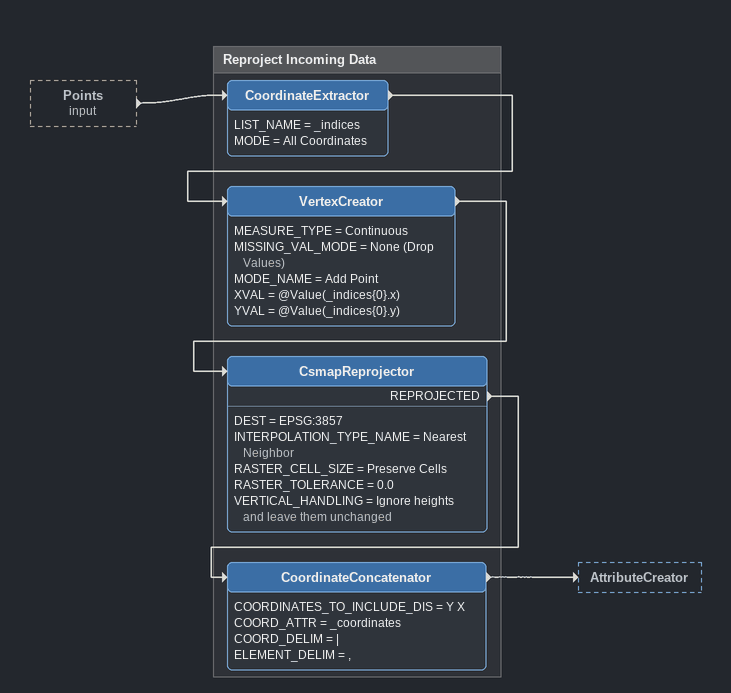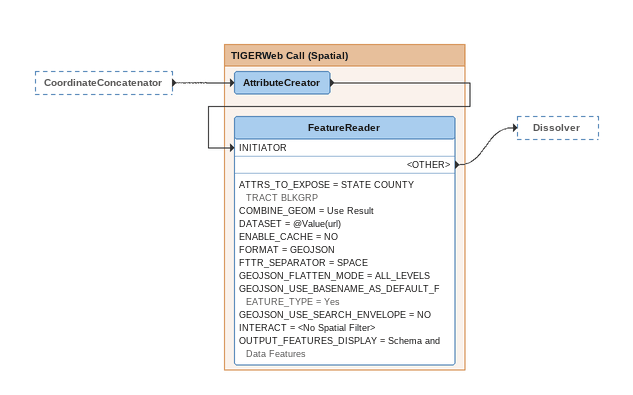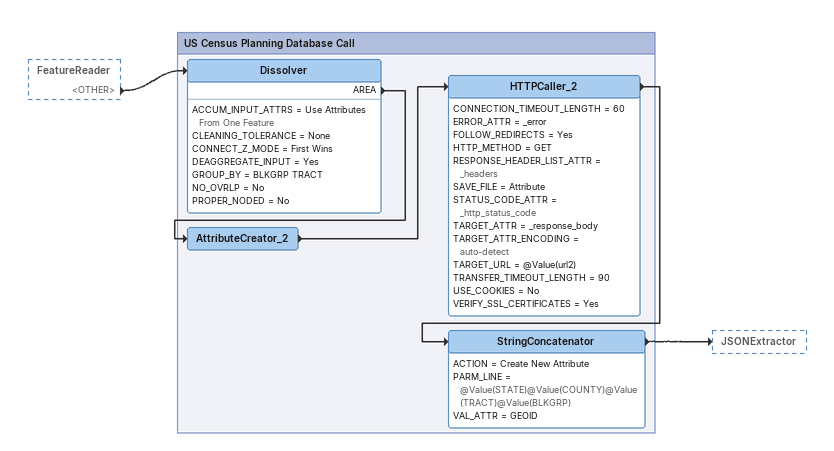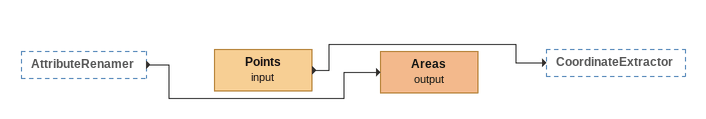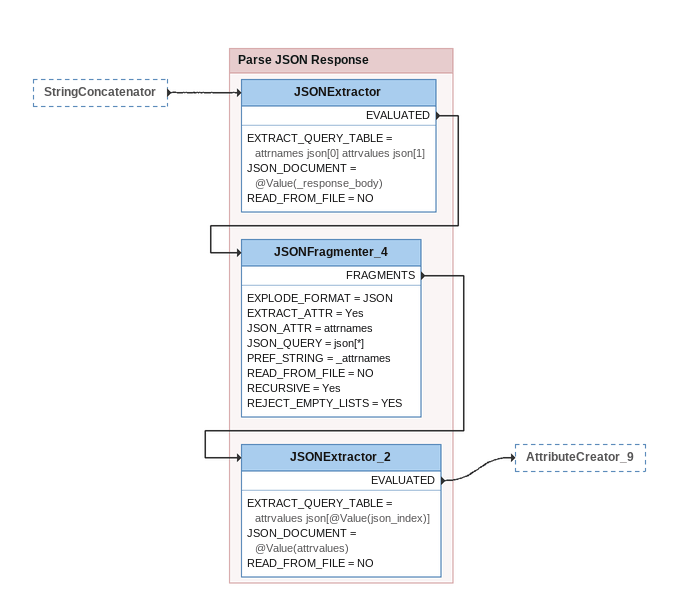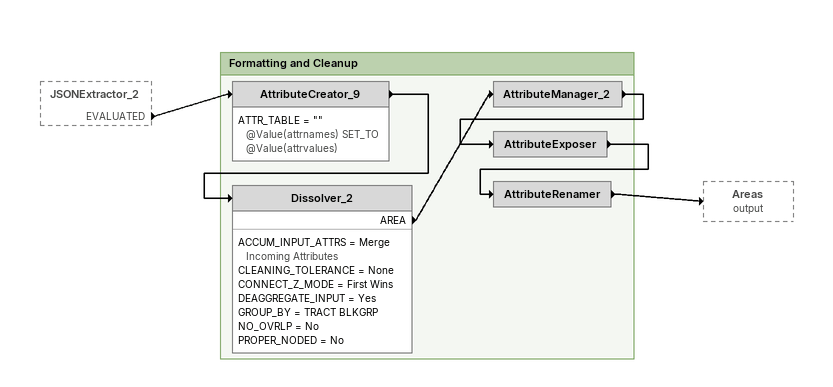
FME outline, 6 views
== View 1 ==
Points (input) [outside]
    -> CoordinateExtractor

Bookmark: Reproject Incoming Data
CoordinateExtractor
    LIST_NAME = _indices
    MODE = All Coordinates
    -> VertexCreator
VertexCreator
    MEASURE_TYPE = Continuous
    MISSING_VAL_MODE = None (Drop Values)
    MODE_NAME = Add Point
    XVAL = @Value(_indices{0}.x)
    YVAL = @Value(_indices{0}.y)
    -> CsmapReprojector
CsmapReprojector
    DEST = EPSG:3857
    INTERPOLATION_TYPE_NAME = Nearest Neighbor
    RASTER_CELL_SIZE = Preserve Cells
    RASTER_TOLERANCE = 0.0
    VERTICAL_HANDLING = Ignore heights and leave them unchanged
    REPROJECTED -> CoordinateConcatenator
CoordinateConcatenator
    COORDINATES_TO_INCLUDE_DIS = Y X
    COORD_ATTR = _coordinates
    COORD_DELIM = |
    ELEMENT_DELIM = ,
    -> AttributeCreator

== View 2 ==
CoordinateConcatenator [outside]
    -> AttributeCreator

Bookmark: TIGERWeb Call (Spatial)
AttributeCreator
    -> FeatureReader [INITIATOR]
FeatureReader
    ATTRS_TO_EXPOSE = STATE COUNTY TRACT BLKGRP
    COMBINE_GEOM = Use Result
    DATASET = @Value(url)
    ENABLE_CACHE = NO
    FORMAT = GEOJSON
    FTTR_SEPARATOR = SPACE
    GEOJSON_FLATTEN_MODE = ALL_LEVELS
    GEOJSON_USE_BASENAME_AS_DEFAULT_FEATURE_TYPE = Yes
    GEOJSON_USE_SEARCH_ENVELOPE = NO
    INTERACT = <No Spatial Filter>
    OUTPUT_FEATURES_DISPLAY = Schema and Data Features
    <OTHER> -> Dissolver

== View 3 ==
FeatureReader [outside]
    <OTHER> -> Dissolver

Bookmark: US Census Planning Database Call
Dissolver
    ACCUM_INPUT_ATTRS = Use Attributes From One Feature
    CLEANING_TOLERANCE = None
    CONNECT_Z_MODE = First Wins
    DEAGGREGATE_INPUT = Yes
    GROUP_BY = BLKGRP TRACT
    NO_OVRLP = No
    PROPER_NODED = No
    AREA -> AttributeCreator_2
AttributeCreator_2
    -> HTTPCaller_2
HTTPCaller_2
    CONNECTION_TIMEOUT_LENGTH = 60
    ERROR_ATTR = _error
    FOLLOW_REDIRECTS = Yes
    HTTP_METHOD = GET
    RESPONSE_HEADER_LIST_ATTR = _headers
    SAVE_FILE = Attribute
    STATUS_CODE_ATTR = _http_status_code
    TARGET_ATTR = _response_body
    TARGET_ATTR_ENCODING = auto-detect
    TARGET_URL = @Value(url2)
    TRANSFER_TIMEOUT_LENGTH = 90
    USE_COOKIES = No
    VERIFY_SSL_CERTIFICATES = Yes
    -> StringConcatenator
StringConcatenator
    ACTION = Create New Attribute
    PARM_LINE = @Value(STATE)@Value(COUNTY)@Value(TRACT)@Value(BLKGRP)
    VAL_ATTR = GEOID
    -> JSONExtractor

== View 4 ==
AttributeRenamer [outside]
    -> Areas (output)
Points (input)
    -> CoordinateExtractor
Areas (output)

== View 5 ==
StringConcatenator [outside]
    -> JSONExtractor

Bookmark: Parse JSON Response
JSONExtractor
    EXTRACT_QUERY_TABLE = attrnames json[0] attrvalues json[1]
    JSON_DOCUMENT = @Value(_response_body)
    READ_FROM_FILE = NO
    EVALUATED -> JSONFragmenter_4
JSONFragmenter_4
    EXPLODE_FORMAT = JSON
    EXTRACT_ATTR = Yes
    JSON_ATTR = attrnames
    JSON_QUERY = json[*]
    PREF_STRING = _attrnames
    READ_FROM_FILE = NO
    RECURSIVE = Yes
    REJECT_EMPTY_LISTS = YES
    FRAGMENTS -> JSONExtractor_2
JSONExtractor_2
    EXTRACT_QUERY_TABLE = attrvalues json[@Value(json_index)]
    JSON_DOCUMENT = @Value(attrvalues)
    READ_FROM_FILE = NO
    EVALUATED -> AttributeCreator_9

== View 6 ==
JSONExtractor_2 [outside]
    EVALUATED -> AttributeCreator_9

Bookmark: Formatting and Cleanup
AttributeCreator_9
    ATTR_TABLE = "" @Value(attrnames) SET_TO @Value(attrvalues)
    -> Dissolver_2
Dissolver_2
    ACCUM_INPUT_ATTRS = Merge Incoming Attributes
    CLEANING_TOLERANCE = None
    CONNECT_Z_MODE = First Wins
    DEAGGREGATE_INPUT = Yes
    GROUP_BY = TRACT BLKGRP
    NO_OVRLP = No
    PROPER_NODED = No
    AREA -> AttributeManager_2
AttributeManager_2
    -> AttributeExposer
AttributeExposer
    -> AttributeRenamer
AttributeRenamer
    -> Areas (output)
